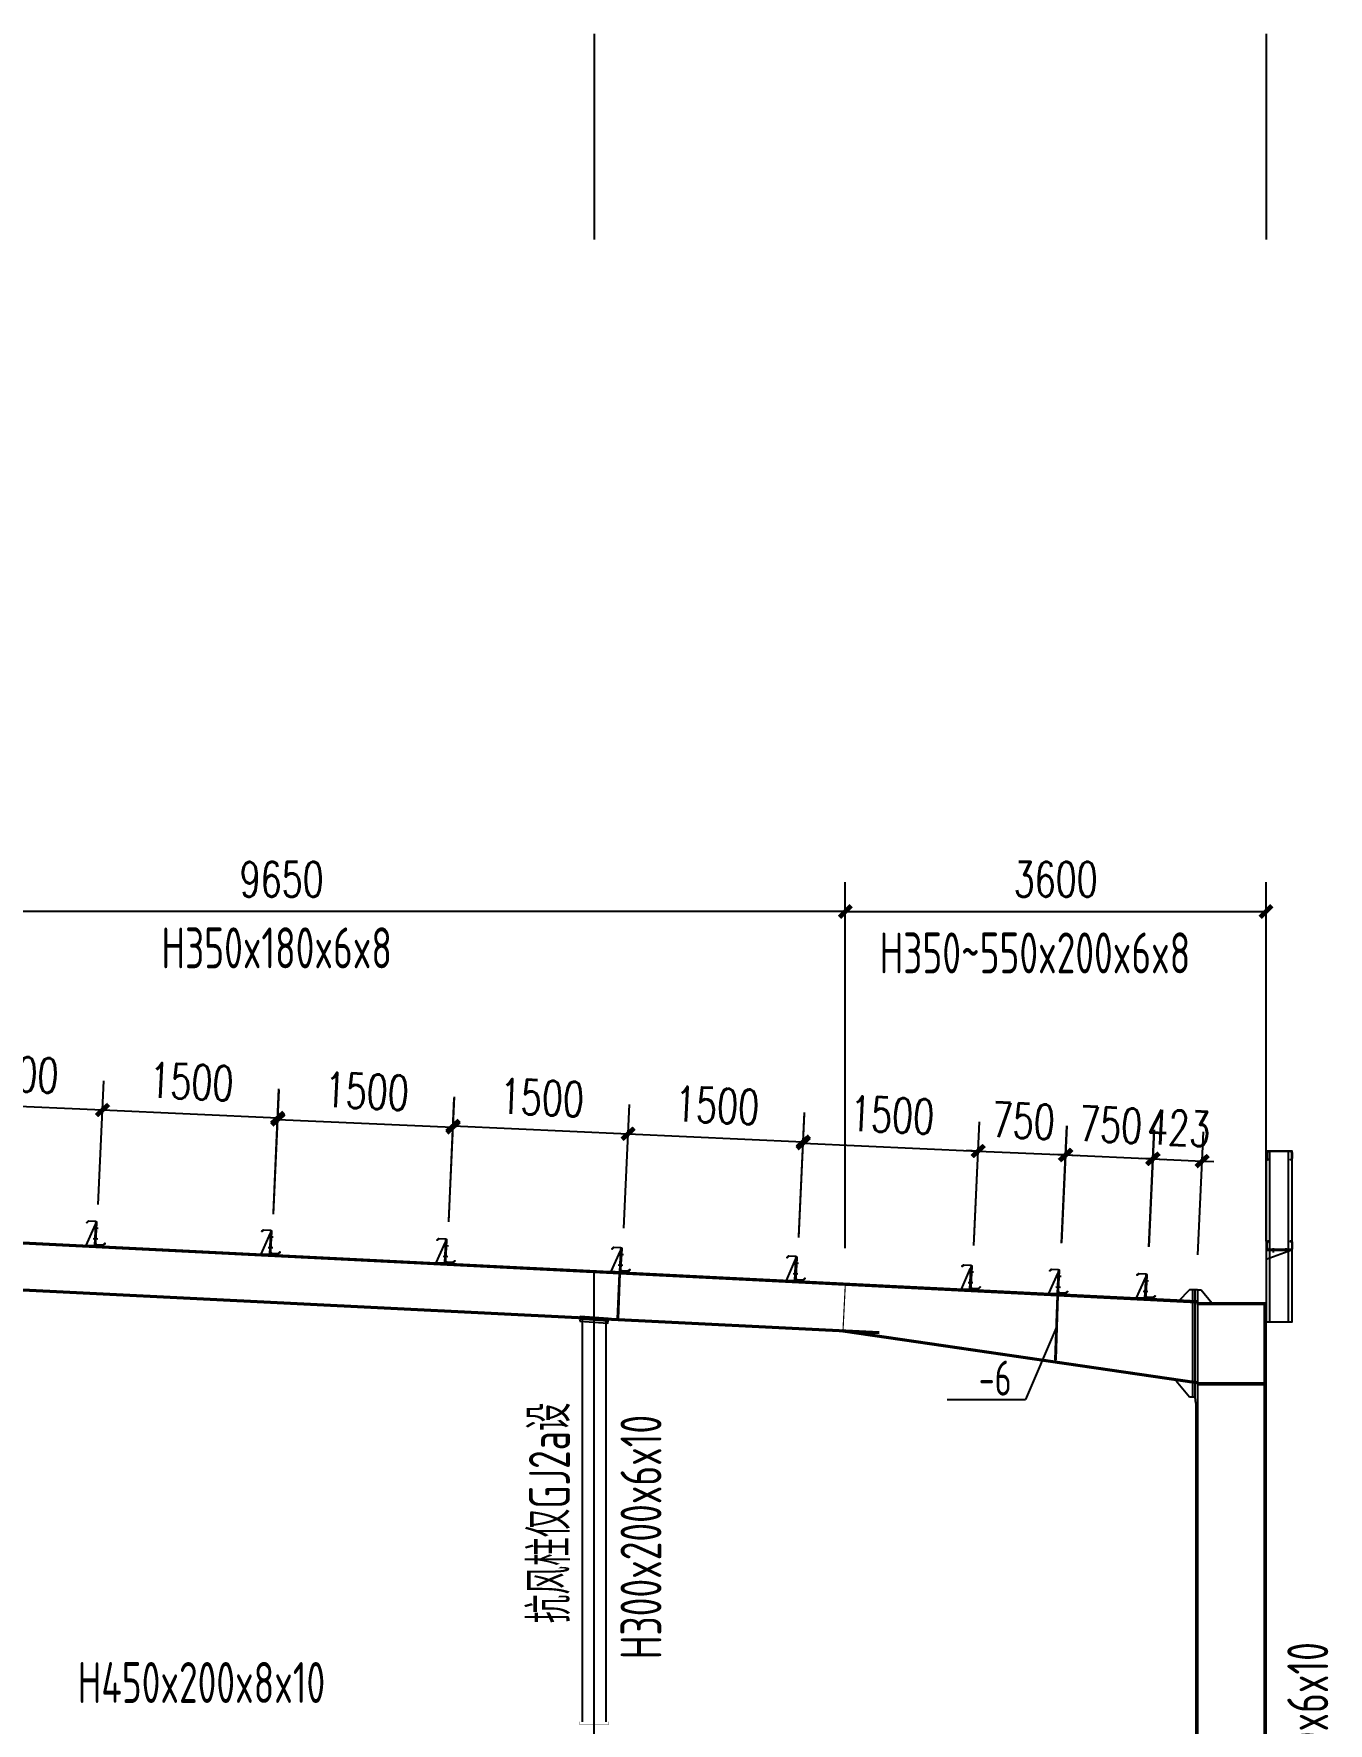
# Model space of a CAD drawing. Extents: x 180850 to 1400258, y 48356 to 327067.
# Drawn here: x 1322307 to 1333385, y 148968 to 163424 of the extents above; entities that cross this region are included whole.
import ezdxf

# ---------------------------------------------------------------- set-up
doc = ezdxf.new("R2010")
doc.units = 0
doc.header["$LTSCALE"] = 1000
for name, color, linetype in [('AXIS', 3, 'Continuous'), ('DOTE', 1, 'Continuous'), ('GL', 150, 'Continuous'), ('GZ', 50, 'Continuous'), ('LT', 27, 'Continuous'), ('PZ', 202, 'Continuous'), ('TEXT', 7, 'Continuous')]:
    doc.layers.add(name, color=color, linetype=linetype)
doc.styles.add('_TCH_DIM_T3', font='SIMPLEX', dxfattribs={"width": 0.705882, "bigfont": 'GBCBIG'})
doc.styles.add('TSSD_Norm', font='tssdeng.shx', dxfattribs={"bigfont": 'hztxt.shx'})
doc.dimstyles.new('TCH_100_1', dxfattribs={"dimtxt": 297.5, "dimasz": 100, "dimexe": 250, "dimexo": 300, "dimgap": 126.25, "dimtad": 1, "dimdec": 0, "dimzin": 0, "dimdsep": 46, "dimtxsty": '_TCH_DIM_T3', "dimblk": 'ARCHTICK', "dimcen": 0.09, "dimclrd": 126, "dimclre": 126, "dimclrt": 7, "dimazin": 2, "dimtfac": 1, "dimtdec": 0, "dimtix": 1, "dimtmove": 2, "dimatfit": 3, "dimfxl": 1, "dimtolj": 1, "dimtzin": 0, "dimarcsym": 0})

# ---------------------------------------------------------------- blocks, each defined once
blk = doc.blocks.new('_ArchTick')
at = {"color": 0, "linetype": 'ByBlock', "const_width": 0.4}
blk.add_lwpolyline([(-0.5, -0.5), (0.5, 0.5)], dxfattribs=at)
blk = doc.blocks.new('*D2028')
at = {"color": 126, "linetype": 'ByBlock', "lineweight": -2, "transparency": 16777216}
for p, q in [((1324359, 153324), (1324407, 154384)), ((1325858, 153257), (1325905, 154316)), ((1324396, 154134), (1325894, 154067))]:
    blk.add_line(p, q, dxfattribs=at)
at = {"layer": 'Defpoints', "color": 0, "linetype": 'ByBlock', "transparency": 16777216}
for p in [(1325894, 154067), (1324345, 153024, 0), (1325844, 152957, 0)]:
    blk.add_point(p, dxfattribs=at)
at = {"color": 126, "linetype": 'ByBlock', "lineweight": -2, "transparency": 16777216, "xscale": 100, "yscale": 100, "zscale": 100}
for p, rotation in [((1324396, 154134), 177.4184345665225), ((1325894, 154067), 357.4184345665226)]:
    blk.add_blockref('_ArchTick', p, dxfattribs=dict(at, rotation=rotation))
at = {"color": 7, "linetype": 'ByBlock', "transparency": 16777216, "insert": (1325157, 154375), "char_height": 297.5, "attachment_point": 5, "rotation": 357.4184, "style": '_TCH_DIM_T3'}
blk.add_mtext('\\A1;1500', dxfattribs=at)
blk = doc.blocks.new('*D2029')
at = {"color": 126, "linetype": 'ByBlock', "lineweight": -2, "transparency": 16777216}
for p, q in [((1325858, 153270), (1325906, 154329)), ((1327357, 153203), (1327404, 154262)), ((1325895, 154079), (1327393, 154012))]:
    blk.add_line(p, q, dxfattribs=at)
at = {"layer": 'Defpoints', "color": 0, "linetype": 'ByBlock', "transparency": 16777216}
for p in [(1327393, 154012), (1325845, 152970, 0), (1327343, 152903, 0)]:
    blk.add_point(p, dxfattribs=at)
at = {"color": 126, "linetype": 'ByBlock', "lineweight": -2, "transparency": 16777216, "xscale": 100, "yscale": 100, "zscale": 100}
for p, rotation in [((1325895, 154079), 177.4184345665225), ((1327393, 154012), 357.4184345665226)]:
    blk.add_blockref('_ArchTick', p, dxfattribs=dict(at, rotation=rotation))
at = {"color": 7, "linetype": 'ByBlock', "transparency": 16777216, "insert": (1326656, 154320), "char_height": 297.5, "attachment_point": 5, "rotation": 357.4184, "style": '_TCH_DIM_T3'}
blk.add_mtext('\\A1;1500', dxfattribs=at)
blk = doc.blocks.new('*D2030')
at = {"color": 126, "linetype": 'ByBlock', "lineweight": -2, "transparency": 16777216}
for p, q in [((1327357, 153203), (1327404, 154262)), ((1328855, 153136), (1328903, 154194)), ((1327393, 154012), (1328892, 153944))]:
    blk.add_line(p, q, dxfattribs=at)
at = {"layer": 'Defpoints', "color": 0, "linetype": 'ByBlock', "transparency": 16777216}
for p in [(1328892, 153944), (1327343, 152903, 0), (1328842, 152836, 0)]:
    blk.add_point(p, dxfattribs=at)
at = {"color": 126, "linetype": 'ByBlock', "lineweight": -2, "transparency": 16777216, "xscale": 100, "yscale": 100, "zscale": 100}
for p, rotation in [((1327393, 154012), 177.4184345665225), ((1328892, 153944), 357.4184345665226)]:
    blk.add_blockref('_ArchTick', p, dxfattribs=dict(at, rotation=rotation))
at = {"color": 7, "linetype": 'ByBlock', "transparency": 16777216, "insert": (1328155, 154253), "char_height": 297.5, "attachment_point": 5, "rotation": 357.4184, "style": '_TCH_DIM_T3'}
blk.add_mtext('\\A1;1500', dxfattribs=at)
blk = doc.blocks.new('*D2031')
at = {"color": 126, "linetype": 'ByBlock', "lineweight": -2, "transparency": 16777216}
for p, q in [((1328855, 153123), (1328902, 154181)), ((1330353, 153056), (1330401, 154114)), ((1328891, 153932), (1330389, 153864))]:
    blk.add_line(p, q, dxfattribs=at)
at = {"layer": 'Defpoints', "color": 0, "linetype": 'ByBlock', "transparency": 16777216}
for p in [(1330389, 153864), (1328841, 152824, 0), (1330340, 152757, 0)]:
    blk.add_point(p, dxfattribs=at)
at = {"color": 126, "linetype": 'ByBlock', "lineweight": -2, "transparency": 16777216, "xscale": 100, "yscale": 100, "zscale": 100}
for p, rotation in [((1328891, 153932), 177.4184345665225), ((1330389, 153864), 357.4184345665226)]:
    blk.add_blockref('_ArchTick', p, dxfattribs=dict(at, rotation=rotation))
at = {"color": 7, "linetype": 'ByBlock', "transparency": 16777216, "insert": (1329653, 154172), "char_height": 297.5, "attachment_point": 5, "rotation": 357.4184, "style": '_TCH_DIM_T3'}
blk.add_mtext('\\A1;1500', dxfattribs=at)
blk = doc.blocks.new('*D2032')
at = {"color": 126, "linetype": 'ByBlock', "lineweight": -2, "transparency": 16777216}
for p, q in [((1321360, 153472), (1321408, 154532)), ((1322859, 153406), (1322907, 154464)), ((1321397, 154282), (1322895, 154215))]:
    blk.add_line(p, q, dxfattribs=at)
at = {"layer": 'Defpoints', "color": 0, "linetype": 'ByBlock', "transparency": 16777216}
for p in [(1322895, 154215), (1321347, 153173, 0), (1322845, 153106, 0)]:
    blk.add_point(p, dxfattribs=at)
at = {"color": 126, "linetype": 'ByBlock', "lineweight": -2, "transparency": 16777216, "xscale": 100, "yscale": 100, "zscale": 100}
for p, rotation in [((1321397, 154282), 177.4184345665225), ((1322895, 154215), 357.4184345665226)]:
    blk.add_blockref('_ArchTick', p, dxfattribs=dict(at, rotation=rotation))
at = {"color": 7, "linetype": 'ByBlock', "transparency": 16777216, "insert": (1322159, 154523), "char_height": 297.5, "attachment_point": 5, "rotation": 357.4184, "style": '_TCH_DIM_T3'}
blk.add_mtext('\\A1;1500', dxfattribs=at)
blk = doc.blocks.new('*D2033')
at = {"color": 126, "linetype": 'ByBlock', "lineweight": -2, "transparency": 16777216}
for p, q in [((1322859, 153406), (1322907, 154464)), ((1324357, 153339), (1324405, 154397)), ((1322895, 154215), (1324394, 154147))]:
    blk.add_line(p, q, dxfattribs=at)
at = {"layer": 'Defpoints', "color": 0, "linetype": 'ByBlock', "transparency": 16777216}
for p in [(1324394, 154147), (1322845, 153106, 0), (1324344, 153039, 0)]:
    blk.add_point(p, dxfattribs=at)
at = {"color": 126, "linetype": 'ByBlock', "lineweight": -2, "transparency": 16777216, "xscale": 100, "yscale": 100, "zscale": 100}
for p, rotation in [((1322895, 154215), 177.4184345665225), ((1324394, 154147), 357.4184345665226)]:
    blk.add_blockref('_ArchTick', p, dxfattribs=dict(at, rotation=rotation))
at = {"color": 7, "linetype": 'ByBlock', "transparency": 16777216, "insert": (1323657, 154456), "char_height": 297.5, "attachment_point": 5, "rotation": 357.4184, "style": '_TCH_DIM_T3'}
blk.add_mtext('\\A1;1500', dxfattribs=at)
blk = doc.blocks.new('*D1681')
at = {"color": 126, "linetype": 'ByBlock', "lineweight": -2, "transparency": 16777216}
for p, q in [((1330355, 153110), (1330401, 154114)), ((1331105, 153082), (1331150, 154080)), ((1330389, 153864), (1330290, 153869)), ((1330389, 153864), (1331139, 153830)), ((1331139, 153830), (1331239, 153826))]:
    blk.add_line(p, q, dxfattribs=at)
at = {"layer": 'Defpoints', "color": 0, "linetype": 'ByBlock', "transparency": 16777216}
for p in [(1331139, 153830), (1330342, 152810, 0), (1331091, 152782, 0)]:
    blk.add_point(p, dxfattribs=at)
at = {"color": 126, "linetype": 'ByBlock', "lineweight": -2, "transparency": 16777216, "xscale": 100, "yscale": 100, "zscale": 100}
for p, rotation in [((1330389, 153864), 357.4184345665226), ((1331139, 153830), 177.4184345665225)]:
    blk.add_blockref('_ArchTick', p, dxfattribs=dict(at, rotation=rotation))
at = {"color": 7, "linetype": 'ByBlock', "transparency": 16777216, "insert": (1330776, 154122), "char_height": 297.5, "attachment_point": 5, "rotation": 357.4184, "style": '_TCH_DIM_T3'}
blk.add_mtext('\\A1;750', dxfattribs=at)
blk = doc.blocks.new('*D1682')
at = {"color": 126, "linetype": 'ByBlock', "lineweight": -2, "transparency": 16777216}
for p, q in [((1331102, 153076), (1331148, 154080)), ((1331852, 153048), (1331897, 154046)), ((1331136, 153830), (1331036, 153835)), ((1331136, 153830), (1331886, 153797)), ((1331886, 153797), (1331986, 153792))]:
    blk.add_line(p, q, dxfattribs=at)
at = {"layer": 'Defpoints', "color": 0, "linetype": 'ByBlock', "transparency": 16777216}
for p in [(1331886, 153797), (1331089, 152777, 0), (1331838, 152748, 0)]:
    blk.add_point(p, dxfattribs=at)
at = {"color": 126, "linetype": 'ByBlock', "lineweight": -2, "transparency": 16777216, "xscale": 100, "yscale": 100, "zscale": 100}
for p, rotation in [((1331136, 153830), 357.4184345665226), ((1331886, 153797), 177.4184345665225)]:
    blk.add_blockref('_ArchTick', p, dxfattribs=dict(at, rotation=rotation))
at = {"color": 7, "linetype": 'ByBlock', "transparency": 16777216, "insert": (1331523, 154088), "char_height": 297.5, "attachment_point": 5, "rotation": 357.4184, "style": '_TCH_DIM_T3'}
blk.add_mtext('\\A1;750', dxfattribs=at)
blk = doc.blocks.new('*D1683')
at = {"color": 126, "linetype": 'ByBlock', "lineweight": -2, "transparency": 16777216}
for p, q in [((1331849, 153043), (1331895, 154046)), ((1332270, 152976), (1332318, 154027)), ((1331883, 153797), (1331783, 153801)), ((1331883, 153797), (1332306, 153778)), ((1332306, 153778), (1332406, 153773))]:
    blk.add_line(p, q, dxfattribs=at)
at = {"layer": 'Defpoints', "color": 0, "linetype": 'ByBlock', "transparency": 16777216}
for p in [(1332306, 153778), (1331836, 152743, 0), (1332257, 152676, -4)]:
    blk.add_point(p, dxfattribs=at)
at = {"color": 126, "linetype": 'ByBlock', "lineweight": -2, "transparency": 16777216, "xscale": 100, "yscale": 100, "zscale": 100}
for p, rotation in [((1331883, 153797), 357.4184345665226), ((1332306, 153778), 177.4184345665225)]:
    blk.add_blockref('_ArchTick', p, dxfattribs=dict(at, rotation=rotation))
at = {"color": 7, "linetype": 'ByBlock', "transparency": 16777216, "insert": (1332107, 154062), "char_height": 297.5, "attachment_point": 5, "rotation": 357.4184, "style": '_TCH_DIM_T3'}
blk.add_mtext('\\A1;423', dxfattribs=at)
blk = doc.blocks.new('*D1684')
at = {"color": 126, "linetype": 'ByBlock', "lineweight": -2, "transparency": 16777216}
for p, q in [((1319603, 153514), (1319603, 156164)), ((1329252, 153032), (1329252, 156164)), ((1329252, 155914), (1319603, 155914))]:
    blk.add_line(p, q, dxfattribs=at)
at = {"layer": 'Defpoints', "color": 0, "linetype": 'ByBlock', "transparency": 16777216}
for p in [(1319603, 155914), (1319603, 153214), (1329252, 152732)]:
    blk.add_point(p, dxfattribs=at)
at = {"color": 126, "linetype": 'ByBlock', "lineweight": -2, "transparency": 16777216, "xscale": 100, "yscale": 100, "zscale": 100, "rotation": 180}
blk.add_blockref('_ArchTick', (1319603, 155914), dxfattribs=at)
at = {"color": 126, "linetype": 'ByBlock', "lineweight": -2, "transparency": 16777216, "xscale": 100, "yscale": 100, "zscale": 100}
blk.add_blockref('_ArchTick', (1329252, 155914), dxfattribs=at)
at = {"color": 7, "linetype": 'ByBlock', "transparency": 16777216, "insert": (1324428, 156189), "char_height": 297.5, "attachment_point": 5, "style": '_TCH_DIM_T3'}
blk.add_mtext('\\A1;9650', dxfattribs=at)
blk = doc.blocks.new('*D1686')
at = {"color": 126, "linetype": 'ByBlock', "lineweight": -2, "transparency": 16777216}
for p, q in [((1329252, 153032), (1329252, 156164)), ((1332853, 153092), (1332853, 156164)), ((1329252, 155914), (1332853, 155914))]:
    blk.add_line(p, q, dxfattribs=at)
at = {"layer": 'Defpoints', "color": 0, "linetype": 'ByBlock', "transparency": 16777216}
for p in [(1332853, 155914), (1329252, 152732), (1332853, 152792)]:
    blk.add_point(p, dxfattribs=at)
at = {"color": 126, "linetype": 'ByBlock', "lineweight": -2, "transparency": 16777216, "xscale": 100, "yscale": 100, "zscale": 100, "rotation": 180}
blk.add_blockref('_ArchTick', (1329252, 155914), dxfattribs=at)
at = {"color": 126, "linetype": 'ByBlock', "lineweight": -2, "transparency": 16777216, "xscale": 100, "yscale": 100, "zscale": 100}
blk.add_blockref('_ArchTick', (1332853, 155914), dxfattribs=at)
at = {"color": 7, "linetype": 'ByBlock', "transparency": 16777216, "insert": (1331053, 156189), "char_height": 297.5, "attachment_point": 5, "style": '_TCH_DIM_T3'}
blk.add_mtext('\\A1;3600', dxfattribs=at)

msp = doc.modelspace()

# ---------------------------------------------------------------- linework, layer by layer
at = {"elevation": 4}
for points in [[(1326980.39, 152406.92), (1327219.81, 152390.16), (1327221.2, 152410.11), (1326981.79, 152426.87)], [(1326981.79, 152426.87), (1327221.2, 152410.11), (1327222.6, 152430.06), (1326983.19, 152446.82)]]:
    msp.add_lwpolyline(points, close=True, dxfattribs=at)
at = {"layer": 'AXIS'}
for p, q in [((1327102.6, 163423.51, 4.06), (1327102.6, 161662.84, 4.06)), ((1332852.6, 163423.51, 3.86), (1332852.6, 161662.84, 3.86)), ((1331056.83, 152350.49, 4.64), (1330793.95, 151739.25, -15.45)), ((1330124.2, 151739.25, -15.45), (1330793.95, 151739.25, -15.45))]:
    msp.add_line(p, q, dxfattribs=at)
at = {"layer": 'DOTE'}
msp.add_line((1327102.6, 144566.12, 4), (1327102.6, 152827.11, 4), dxfattribs=at)
at = {"layer": 'GL'}
for p, q in [((1315102.6, 153439.12, 4), (1332259.03, 152581.3, 4)), ((1315102.6, 153427.11, 4), (1332259.27, 152569.27, 4)), ((1319568.1, 152803.33, 4), (1329541.23, 152304.68, 4)), ((1319568.7, 152815.32, 4), (1329541.83, 152316.66, 4)), ((1329231.87, 152320.14, 4), (1332256.6, 151877.14, 4)), ((1329231.87, 152320.14, 4), (1332256.6, 151877.14, 4)), ((1329233.34, 152332.05, 4), (1332256.6, 151889.22, 4)), ((1329233.34, 152332.05, 4), (1332256.6, 151889.22, 4))]:
    msp.add_line(p, q, dxfattribs=at)
at = {"layer": 'GL', "elevation": 4}
for points in [[(1327326.46, 152815.9), (1327316.09, 152816.45), (1327299.92, 152428.77), (1327310.29, 152428.22)], [(1331074.36, 152628.48), (1331063.99, 152629.04), (1331045.29, 152079.43), (1331055.67, 152078.87)]]:
    msp.add_lwpolyline(points, close=True, dxfattribs=at)
at = {"layer": 'GL', "color": 6, "const_width": 10, "elevation": 4}
msp.add_lwpolyline([(1329252.44, 152731.58), (1329231.87, 152320.09)], dxfattribs=at)
at = {"layer": 'GZ'}
for p, q in [((1332838.6, 144566.12, 6.09), (1332838.6, 152552.12, 1.91)), ((1332852.6, 144566.12, 6.09), (1332852.6, 152552.12, 1.91)), ((1327002.53, 148981.1, 0.73), (1327002.52, 152445.47, 2.32)), ((1327202.6, 152431.46, -0.02), (1327202.6, 148981.1, -0.58)), ((1332266.6, 151881.42, -5.86), (1332838.6, 151881.42, -1.87)), ((1332266.6, 151881.42, -5.86), (1332838.6, 151881.42, -1.87)), ((1332266.6, 151867.42, -5.86), (1332838.6, 151867.42, -1.87)), ((1332266.6, 151867.42, -5.86), (1332838.6, 151867.42, -1.87)), ((1332252.6, 151707.42, -1.97), (1332252.6, 144566.12, 2.08)), ((1332266.6, 151707.42, -1.97), (1332266.6, 144566.12, 2.08))]:
    msp.add_line(p, q, dxfattribs=at)
at = {"layer": 'GZ', "elevation": 0.03}
msp.add_lwpolyline([(1332852.6, 152552.12), (1332266.6, 152552.12), (1332266.6, 152566.12), (1332852.6, 152566.12)], close=True, dxfattribs=at)
at = {"layer": 'LT'}
for p, q in [((1332852.6, 153866.12, 2.06), (1333072.6, 153866.12, 2.06)), ((1332852.6, 153862.75, 2.06), (1332852.6, 153866.12, 2.06)), ((1333072.6, 153862.75, 2.06), (1332852.6, 153862.75, 2.06)), ((1332857.6, 153799, 2.06), (1332857.6, 153851.5, 2.06)), ((1332860.97, 153848.12, 2.06), (1332860.97, 153802.37, 2.06)), ((1332868.85, 153862.75, 2.06), (1333066.35, 153862.75, 2.06)), ((1333062.97, 153859.37, 2.06), (1332872.22, 153859.37, 2.06)), ((1333072.6, 153866.12, 2.06), (1333072.6, 153862.75, 2.06)), ((1333074.22, 153802.37, 2.06), (1333074.22, 153848.12, 2.06)), ((1333077.6, 153851.5, 2.06), (1333077.6, 153799, 2.06)), ((1332880.1, 153787.75, 2.06), (1332868.85, 153787.75, 2.06)), ((1332872.22, 153791.12, 2.06), (1332880.1, 153791.12, 2.06)), ((1332880.1, 153791.12, 2.06), (1332880.1, 153787.75, 2.06)), ((1333055.1, 153787.75, 2.06), (1333055.1, 153791.12, 2.06)), ((1333055.1, 153791.12, 2.06), (1333062.97, 153791.12, 2.06)), ((1333066.35, 153787.75, 2.06), (1333055.1, 153787.75, 2.06)), ((1332881.32, 153092.84, 2.06), (1332870.07, 153092.84, 2.06)), ((1332873.44, 153089.47, 2.06), (1332881.32, 153089.47, 2.06)), ((1332881.32, 153089.47, 2.06), (1332881.32, 153092.84, 2.06)), ((1333056.32, 153092.84, 2.06), (1333056.32, 153089.47, 2.06)), ((1333067.57, 153092.84, 2.06), (1333056.32, 153092.84, 2.06)), ((1333056.32, 153089.47, 2.06), (1333064.19, 153089.47, 2.06)), ((1333073.82, 153017.84, 2.06), (1332853.82, 153017.84, 2.06)), ((1332853.82, 153017.84, 2.06), (1332853.82, 153014.47, 2.06)), ((1332853.82, 153014.47, 2.06), (1333073.82, 153014.47, 2.06)), ((1333073.82, 153014.47, 2.06), (1332853.82, 152934.84, 2.06)), ((1332858.82, 153081.59, 2.06), (1332858.82, 153029.09, 2.06)), ((1332862.19, 153032.47, 2.06), (1332862.19, 153078.22, 2.06)), ((1332870.07, 153017.84, 2.06), (1333067.57, 153017.84, 2.06)), ((1333064.19, 153021.22, 2.06), (1332873.44, 153021.22, 2.06)), ((1332915.24, 152995.3, 2.06), (1332915.24, 153033.64, 2.06)), ((1333025.67, 152995.3, 2.06), (1333025.67, 153033.64, 2.06)), ((1333073.82, 153014.47, 2.06), (1333073.82, 153017.84, 2.06)), ((1333075.44, 153078.22, 2.06), (1333075.44, 153032.47, 2.06)), ((1333078.82, 153029.09, 2.06), (1333078.82, 153081.59, 2.06))]:
    msp.add_line(p, q, dxfattribs=at)
at = {"layer": 'LT', "color": 1, "linetype": 'Continuous'}
for p, q in [((1322813.78, 153114.38), (1322853.64, 153112.39)), ((1322813.78, 153114.38), (1322853.64, 153112.39)), ((1322818.35, 153205.78), (1322858.21, 153203.79)), ((1322818.35, 153205.78), (1322858.21, 153203.79)), ((1324316.48, 153130.88), (1324356.34, 153128.89)), ((1324316.48, 153130.88), (1324356.34, 153128.89)), ((1324311.91, 153039.47), (1324351.77, 153037.48)), ((1324311.91, 153039.47), (1324351.77, 153037.48)), ((1325810.04, 152964.56), (1325849.9, 152962.57)), ((1325810.04, 152964.56), (1325849.9, 152962.57)), ((1325814.61, 153055.97), (1325854.47, 153053.98)), ((1325814.61, 153055.97), (1325854.47, 153053.98)), ((1327312.74, 152981.06), (1327352.59, 152979.07)), ((1327312.74, 152981.06), (1327352.59, 152979.07)), ((1327308.17, 152889.66), (1327348.02, 152887.67)), ((1327308.17, 152889.66), (1327348.02, 152887.67)), ((1328806.3, 152814.75), (1328846.15, 152812.76)), ((1328806.3, 152814.75), (1328846.15, 152812.76)), ((1328810.87, 152906.16), (1328850.72, 152904.17)), ((1328810.87, 152906.16), (1328850.72, 152904.17)), ((1330309, 152831.25), (1330348.85, 152829.26)), ((1330309, 152831.25), (1330348.85, 152829.26)), ((1330304.43, 152739.85), (1330344.28, 152737.85)), ((1330304.43, 152739.85), (1330344.28, 152737.85)), ((1331053.49, 152702.39), (1331093.35, 152700.4)), ((1331053.49, 152702.39), (1331093.35, 152700.4)), ((1331058.06, 152793.8), (1331097.92, 152791.81)), ((1331058.06, 152793.8), (1331097.92, 152791.81)), ((1331802.55, 152664.94), (1331842.41, 152662.95)), ((1331802.55, 152664.94), (1331842.41, 152662.95)), ((1331807.12, 152756.35), (1331846.98, 152754.35)), ((1331807.12, 152756.35), (1331846.98, 152754.35))]:
    msp.add_line(p, q, dxfattribs=at)
at = {"layer": 'LT', "elevation": 4}
for points in [[(1332852.6, 152402.39), (1333076.23, 152402.39), (1333076.23, 153862.75), (1332852.6, 153862.75)], [(1332882.6, 152402.39), (1333046.23, 152402.39), (1333046.23, 153862.75), (1332882.6, 153862.75)], [(1322833.93, 153234.78), (1322824.84, 153053.01), (1322754.94, 153056.5)], [(1322840.42, 153244.47), (1322834.43, 153244.77), (1322824.84, 153053.01), (1322830.83, 153052.71)], [(1324332.06, 153159.88), (1324322.97, 152978.1), (1324253.07, 152981.6)], [(1324338.55, 153169.56), (1324332.56, 153169.86), (1324322.97, 152978.1), (1324328.96, 152977.8)], [(1325830.19, 153084.97), (1325821.1, 152903.2), (1325751.2, 152906.69)], [(1325836.68, 153094.66), (1325830.69, 153094.96), (1325821.1, 152903.2), (1325827.09, 152902.9)], [(1327328.31, 153010.06), (1327319.23, 152828.29), (1327249.33, 152831.78)], [(1327334.81, 153019.75), (1327328.81, 153020.05), (1327319.23, 152828.29), (1327325.22, 152827.99)], [(1328832.94, 152944.84), (1328826.94, 152945.14), (1328817.35, 152753.38), (1328823.35, 152753.08)], [(1328826.44, 152935.16), (1328817.35, 152753.38), (1328747.46, 152756.88)], [(1330324.57, 152860.25), (1330315.48, 152678.48), (1330245.58, 152681.97)], [(1330331.06, 152869.94), (1330325.07, 152870.24), (1330315.48, 152678.48), (1330321.48, 152678.18)], [(1331073.64, 152822.8), (1331064.55, 152641.02), (1330994.65, 152644.52)], [(1331080.13, 152832.48), (1331074.14, 152832.78), (1331064.55, 152641.02), (1331070.54, 152640.72)], [(1331829.19, 152795.03), (1331823.2, 152795.33), (1331813.61, 152603.57), (1331819.6, 152603.27)], [(1331822.7, 152785.34), (1331813.61, 152603.57), (1331743.71, 152607.07)]]:
    msp.add_lwpolyline(points, close=True, dxfattribs=at)
at = {"layer": 'LT'}
for points in [[(1322840.67, 153249.46, 0.41421356), (1322831.18, 153259.95), (1322775.49, 153262.74), (1322761.37, 153249.96), (1322759.36, 153252.18), (1322774.4, 153265.79), (1322834.33, 153262.8, -0.41421356), (1322843.82, 153252.31), (1322834.98, 153075.53, 0.41421356), (1322844.47, 153065.04), (1322900.15, 153062.26), (1322914.27, 153075.04), (1322916.29, 153072.81), (1322901.25, 153059.2), (1322841.32, 153062.2, -0.41421356), (1322831.83, 153072.68), (1322840.67, 153249.46)], [(1324338.8, 153174.56, 0.41421356), (1324329.31, 153185.04), (1324273.62, 153187.83), (1324259.5, 153175.05), (1324257.49, 153177.28), (1324272.53, 153190.89), (1324332.46, 153187.89, -0.41421356), (1324341.95, 153177.4), (1324333.11, 153000.62, 0.41421356), (1324342.59, 152990.14), (1324398.28, 152987.35), (1324412.4, 153000.13), (1324414.42, 152997.9), (1324399.37, 152984.3), (1324339.45, 152987.29, -0.41421356), (1324329.96, 152997.78), (1324338.8, 153174.56)], [(1325836.93, 153099.65, 0.41421356), (1325827.44, 153110.14), (1325771.75, 153112.92), (1325757.63, 153100.15), (1325755.62, 153102.37), (1325770.66, 153115.98), (1325830.59, 153112.98, -0.41421356), (1325840.07, 153102.5), (1325831.24, 152925.72, 0.41421356), (1325840.72, 152915.23), (1325896.41, 152912.45), (1325910.53, 152925.22), (1325912.54, 152923), (1325897.5, 152909.39), (1325837.58, 152912.39, -0.41421356), (1325828.09, 152922.87), (1325836.93, 153099.65)], [(1327335.06, 153024.74, 0.41421356), (1327325.57, 153035.23), (1327269.88, 153038.02), (1327255.76, 153025.24), (1327253.75, 153027.47), (1327268.79, 153041.07), (1327328.71, 153038.08, -0.41421356), (1327338.2, 153027.59), (1327329.36, 152850.81, 0.41421356), (1327338.85, 152840.33), (1327394.54, 152837.54), (1327408.66, 152850.32), (1327410.67, 152848.09), (1327395.63, 152834.48), (1327335.71, 152837.48, -0.41421356), (1327326.22, 152847.97), (1327335.06, 153024.74)], [(1328833.18, 152949.84, 0.41421356), (1328823.7, 152960.33), (1328768.01, 152963.11), (1328753.89, 152950.33), (1328751.88, 152952.56), (1328766.92, 152966.17), (1328826.84, 152963.17, -0.41421356), (1328836.33, 152952.68), (1328827.49, 152775.91, 0.41421356), (1328836.98, 152765.42), (1328892.67, 152762.63), (1328906.79, 152775.41), (1328908.8, 152773.18), (1328893.76, 152759.58), (1328833.83, 152762.57, -0.41421356), (1328824.35, 152773.06), (1328833.18, 152949.84)], [(1330331.31, 152874.93, 0.41421356), (1330321.83, 152885.42), (1330266.14, 152888.2), (1330252.02, 152875.43), (1330250, 152877.65), (1330265.05, 152891.26), (1330324.97, 152888.27, -0.41421356), (1330334.46, 152877.78), (1330325.62, 152701, 0.41421356), (1330335.11, 152690.51), (1330390.8, 152687.73), (1330404.92, 152700.5), (1330406.93, 152698.28), (1330391.89, 152684.67), (1330331.96, 152687.67, -0.41421356), (1330322.47, 152698.15), (1330331.31, 152874.93)], [(1331080.38, 152837.48, 0.41421356), (1331070.89, 152847.97), (1331015.2, 152850.75), (1331001.08, 152837.97), (1330999.07, 152840.2), (1331014.11, 152853.81), (1331074.04, 152850.81, -0.41421356), (1331083.52, 152840.33), (1331074.68, 152663.55, 0.41421356), (1331084.17, 152653.06), (1331139.86, 152650.27), (1331153.98, 152663.05), (1331155.99, 152660.83), (1331140.95, 152647.22), (1331081.03, 152650.21, -0.41421356), (1331071.54, 152660.7), (1331080.38, 152837.48)], [(1331829.44, 152800.03, 0.41421356), (1331819.95, 152810.51), (1331764.27, 152813.3), (1331750.15, 152800.52), (1331748.13, 152802.75), (1331763.17, 152816.35), (1331823.1, 152813.36, -0.41421356), (1331832.59, 152802.87), (1331823.75, 152626.09, 0.41421356), (1331833.24, 152615.61), (1331888.93, 152612.82), (1331903.05, 152625.6), (1331905.06, 152623.37), (1331890.02, 152609.76), (1331830.09, 152612.76, -0.41421356), (1331820.6, 152623.25), (1331829.44, 152800.03)]]:
    msp.add_lwpolyline(points, format="xyb", dxfattribs=at)
for centre, start, end in [((1332868.85, 153851.5, 2.06), 89.999964, 179.999964), ((1332872.22, 153848.12, 2.06), 89.999964, 179.999964), ((1333062.97, 153848.12, 2.06), 359.999964, 89.999964), ((1333066.35, 153851.5, 2.06), 359.999964, 89.999964), ((1332868.85, 153799, 2.06), 179.999964, 269.999964), ((1332872.22, 153802.37, 2.06), 179.999964, 269.999964), ((1333062.97, 153802.37, 2.06), 269.999964, 359.999964), ((1333066.35, 153799, 2.06), 269.999964, 359.999964), ((1332870.07, 153081.59, 2.06), 90, 180), ((1332873.44, 153078.22, 2.06), 90, 180), ((1333064.19, 153078.22, 2.06), 360, 90), ((1333067.57, 153081.59, 2.06), 360, 90), ((1332870.07, 153029.09, 2.06), 180, 270), ((1332873.44, 153032.47, 2.06), 180, 270), ((1333064.19, 153032.47, 2.06), 270, 360), ((1333067.57, 153029.09, 2.06), 270, 360)]:
    msp.add_arc(centre, 11.25, start, end, dxfattribs=at)
at = {"layer": 'LT', "color": 1, "linetype": 'Continuous'}
for points in [[(1322837.47, 153125.45), (1322836.25, 153100.99), (1322828.49, 153125.9), (1322827.26, 153101.44)], [(1322837.47, 153125.45), (1322836.25, 153100.99), (1322828.49, 153125.9), (1322827.26, 153101.44)], [(1322840.82, 153192.4), (1322842.04, 153216.86), (1322831.83, 153192.85), (1322833.06, 153217.31)], [(1322840.82, 153192.4), (1322842.04, 153216.86), (1322831.83, 153192.85), (1322833.06, 153217.31)], [(1324338.95, 153117.49), (1324340.17, 153141.95), (1324329.96, 153117.94), (1324331.18, 153142.4)], [(1324338.95, 153117.49), (1324340.17, 153141.95), (1324329.96, 153117.94), (1324331.18, 153142.4)], [(1324335.6, 153050.55), (1324334.38, 153026.09), (1324326.61, 153051), (1324325.39, 153026.54)], [(1324335.6, 153050.55), (1324334.38, 153026.09), (1324326.61, 153051), (1324325.39, 153026.54)], [(1325833.73, 152975.64), (1325832.51, 152951.18), (1325824.74, 152976.09), (1325823.52, 152951.63)], [(1325833.73, 152975.64), (1325832.51, 152951.18), (1325824.74, 152976.09), (1325823.52, 152951.63)], [(1325837.08, 153042.59), (1325838.3, 153067.05), (1325828.09, 153043.04), (1325829.31, 153067.5)], [(1325837.08, 153042.59), (1325838.3, 153067.05), (1325828.09, 153043.04), (1325829.31, 153067.5)], [(1327335.21, 152967.68), (1327336.43, 152992.14), (1327326.22, 152968.13), (1327327.44, 152992.59)], [(1327335.21, 152967.68), (1327336.43, 152992.14), (1327326.22, 152968.13), (1327327.44, 152992.59)], [(1327331.86, 152900.73), (1327330.64, 152876.27), (1327322.87, 152901.18), (1327321.65, 152876.72)], [(1327331.86, 152900.73), (1327330.64, 152876.27), (1327322.87, 152901.18), (1327321.65, 152876.72)], [(1328829.99, 152825.83), (1328828.77, 152801.37), (1328821, 152826.28), (1328819.78, 152801.82)], [(1328829.99, 152825.83), (1328828.77, 152801.37), (1328821, 152826.28), (1328819.78, 152801.82)], [(1328833.34, 152892.77), (1328834.56, 152917.23), (1328824.35, 152893.22), (1328825.57, 152917.68)], [(1328833.34, 152892.77), (1328834.56, 152917.23), (1328824.35, 152893.22), (1328825.57, 152917.68)], [(1330331.46, 152817.87), (1330332.69, 152842.33), (1330322.48, 152818.32), (1330323.7, 152842.78)], [(1330331.46, 152817.87), (1330332.69, 152842.33), (1330322.48, 152818.32), (1330323.7, 152842.78)], [(1331080.53, 152780.41), (1331081.75, 152804.87), (1331071.54, 152780.86), (1331072.76, 152805.32)], [(1331080.53, 152780.41), (1331081.75, 152804.87), (1331071.54, 152780.86), (1331072.76, 152805.32)], [(1330328.12, 152750.92), (1330326.89, 152726.46), (1330319.13, 152751.37), (1330317.9, 152726.91)], [(1330328.12, 152750.92), (1330326.89, 152726.46), (1330319.13, 152751.37), (1330317.9, 152726.91)], [(1331077.18, 152713.47), (1331075.96, 152689.01), (1331068.19, 152713.92), (1331066.97, 152689.46)], [(1331077.18, 152713.47), (1331075.96, 152689.01), (1331068.19, 152713.92), (1331066.97, 152689.46)], [(1331826.25, 152676.02), (1331825.02, 152651.56), (1331817.26, 152676.46), (1331816.03, 152652)], [(1331826.25, 152676.02), (1331825.02, 152651.56), (1331817.26, 152676.46), (1331816.03, 152652)], [(1331829.59, 152742.96), (1331830.82, 152767.42), (1331820.6, 152743.41), (1331821.83, 152767.87)], [(1331829.59, 152742.96), (1331830.82, 152767.42), (1331820.6, 152743.41), (1331821.83, 152767.87)]]:
    msp.add_solid(points, dxfattribs=at)
at = {"layer": 'LT'}
for points in [[(1332902.99, 153021.22, 2.06), (1332927.48, 153021.22, 2.06), (1332902.99, 153014.47, 2.06), (1332927.48, 153014.47, 2.06)], [(1333013.43, 153021.22, 2.06), (1333037.92, 153021.22, 2.06), (1333013.43, 153014.47, 2.06), (1333037.92, 153014.47, 2.06)]]:
    msp.add_solid(points, dxfattribs=at)
at = {"layer": 'PZ'}
for p, q in [((1332196.6, 152676.72, -1.97), (1332100.16, 152576.14, -1.97)), ((1332226.6, 152676.12, -1.97), (1332196.6, 152676.72, -1.97)), ((1332226.6, 152676.12, -1.97), (1332196.6, 152676.72, -1.97)), ((1332226.6, 151757.42, -1.97), (1332226.6, 152676.12, -1.97)), ((1332266.6, 152676.12, -1.97), (1332226.6, 152676.12, -1.97)), ((1332246.6, 151757.42, -1.97), (1332246.6, 152676.12, -1.97)), ((1332266.6, 152676.12, -1.97), (1332296.6, 152676.12, -1.97)), ((1332266.6, 152676.12, -1.97), (1332266.6, 151707.42, -1.97)), ((1332266.6, 152676.12, -1.97), (1332296.6, 152676.12, -1.97)), ((1332296.6, 152676.12, -1.97), (1332388.96, 152566.12, -1.97)), ((1332196.6, 151757.42, -1.97), (1332083.44, 151894.05, -1.97)), ((1332226.6, 151757.42, -1.97), (1332196.6, 151757.42, -1.97)), ((1332246.6, 151757.42, -1.97), (1332226.6, 151757.42, -1.97)), ((1332246.6, 151757.42, -1.97), (1332226.6, 151757.42, -1.97)), ((1332252.6, 151707.42, -5.83), (1332246.6, 151757.42, -1.97)), ((1332266.6, 151707.42, -1.97), (1332252.6, 151707.42, -5.83))]:
    msp.add_line(p, q, dxfattribs=at)
at = {"layer": 'PZ', "const_width": 2.25, "elevation": 4}
for points in [[(1327109.6, 149156.1), (1327095.6, 149156.1), (1327095.6, 148981.1), (1327109.6, 148981.1)], [(1326977.6, 148956.1), (1327227.6, 148956.1), (1327227.6, 148981.1), (1326977.6, 148981.1)]]:
    msp.add_lwpolyline(points, close=True, dxfattribs=at)

# ---------------------------------------------------------------- texts
at = {"layer": 'TEXT', "style": 'TSSD_Norm', "width": 0.7}
for s, rotation, p in [('H350x180x6x8', 0, (1323399.06, 155427.06, 4)), ('H350~550x200x6x8', 0, (1329545.37, 155384.13, 4)), ('抗风柱仅GJ2a设', 90, (1326894.86, 149823.64, 7.72)), ('H300x200x6x10', 90, (1327678.12, 149516.42, 7.72)), ('H450x220x6x10', 90, (1333384.88, 147550.88, 7.72))]:
    msp.add_text(s, height=350, rotation=rotation, dxfattribs=at).set_placement(p)
for s, height, p in [('-6', 300, (1330393.67, 151771.35, -15.45)), ('H450x200x8x10', 350, (1322682.41, 149141.41, 4.34))]:
    msp.add_text(s, height=height, dxfattribs=at).set_placement(p)

# ---------------------------------------------------------------- dimensions: what is measured, and where the dimension line sits
at = {"linetype": 'ByBlock'}
for base, p1, p2, angle, picture, middle in [((1319602.6, 155914.29, 4), (1329252.44, 152731.58, 4), (1319602.6, 153214.12, 4), 180, '*D1684', (1324427.52, 156189.29, 4)), ((1322895.39, 154214.69, 4), (1321346.89, 153172.78, 4), (1322845.4, 153105.93, 4), 177.418435, '*D2032', (1322158.53, 154523.19, 4)), ((1324393.86, 154147.12, 4), (1322845.4, 153105.93, 4), (1324343.9, 153039.08, 4), 177.418435, '*D2033', (1323657.01, 154455.63, 4)), ((1325894.02, 154066.68, 4), (1324345.49, 153024.06, 4), (1325844, 152957.21, 4), 177.418435, '*D2028', (1325157.17, 154375.19, 4)), ((1327393.05, 154011.9, 4), (1325844.55, 152969.99, 4), (1327343.06, 152903.14, 4), 177.418435, '*D2029', (1326656.2, 154320.4, 4)), ((1328891.53, 153944.34, 4), (1327343.06, 152903.14, 4), (1328841.57, 152836.29, 4), 177.418435, '*D2030', (1328154.67, 154252.84, 4)), ((1330389.45, 153864, 4), (1328841.02, 152823.52, 4), (1330339.53, 152756.67, 4), 177.418435, '*D2031', (1329652.6, 154172.5, 4)), ((1331138.72, 153830.21, 4), (1330341.94, 152810.18, 4), (1331091.45, 152781.87, 4), 177.418435, '*D1681', (1330776.47, 154121.83, 4)), ((1331885.63, 153796.54, 4), (1331088.84, 152776.51, 4), (1331838.36, 152748.19, 4), 177.418435, '*D1682', (1331523.38, 154088.15, 4)), ((1332306.26, 153777.57, 4), (1331835.75, 152742.83, 4), (1332256.6, 152676.12, -0.03), 177.418435, '*D1683', (1332107.15, 154061.83, 4))]:
    dim = msp.add_linear_dim(base=base, p1=p1, p2=p2, angle=angle, dimstyle='TCH_100_1', dxfattribs=at)
    dim.commit()
    dim.dimension.update_dxf_attribs({"geometry": picture, "text_midpoint": middle})
dim = msp.add_linear_dim(base=(1332852.6, 155914.29, 4), p1=(1329252.44, 152731.58, 4), p2=(1332852.6, 152792.46, 4), dimstyle='TCH_100_1', dxfattribs=at)
dim.commit()
dim.dimension.update_dxf_attribs({"geometry": '*D1686', "text_midpoint": (1331052.52, 156189.29, 4)})

doc.saveas('drawing.dxf')
